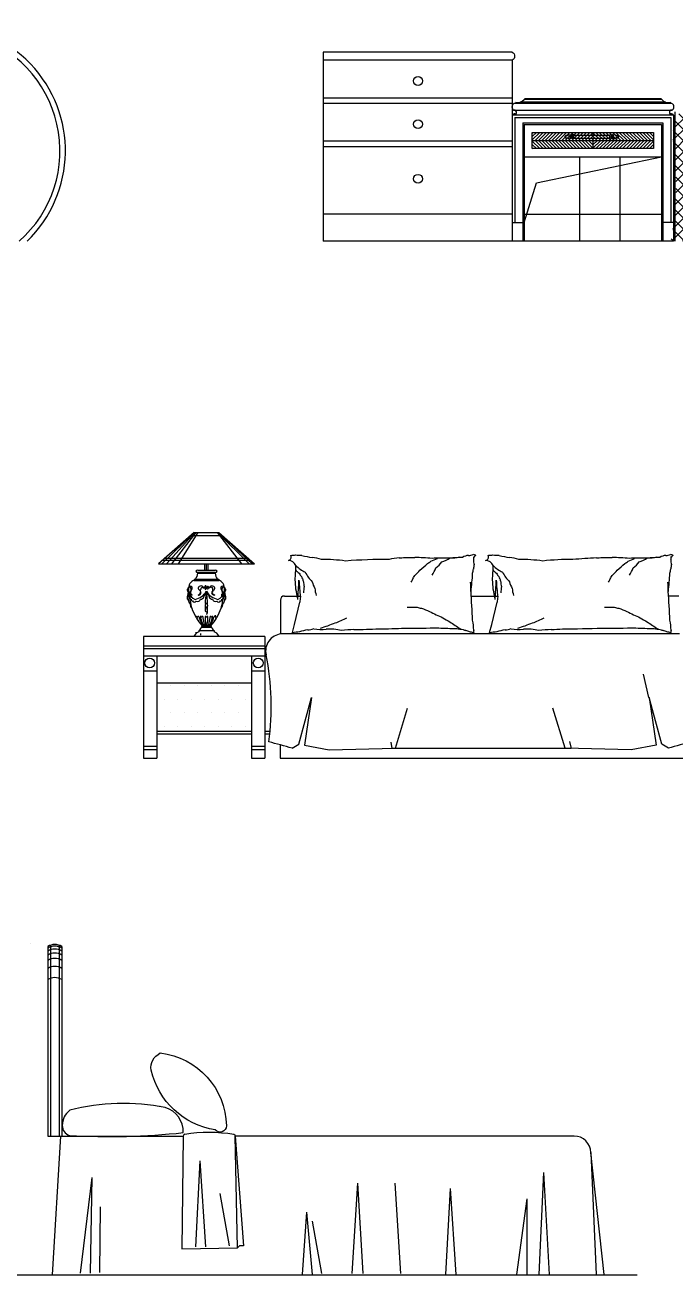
# Model space of a CAD drawing. Header units: inches. Extents: x 18.5 to 61, y 8.5 to 33.3.
# Drawn here: x 26.561 to 28.968, y 21.732 to 26.362 of the extents above; entities that cross this region are included whole.
import ezdxf

# ---------------------------------------------------------------- set-up
doc = ezdxf.new("R2010")
doc.units = ezdxf.units.IN
doc.header["$MEASUREMENT"] = 0
for name, color, linetype in [('02', 2, 'Continuous'), ('1', 1, 'Continuous'), ('4', 4, 'Continuous'), ('8', 8, 'Continuous')]:
    doc.layers.add(name, color=color, linetype=linetype)

msp = doc.modelspace()

# ---------------------------------------------------------------- hatches: boundary and pattern name
at = {"layer": '8'}
h = msp.add_hatch(dxfattribs=at)
h.set_pattern_fill('ANSI37', color=256, scale=0.231517, style=0)
h.set_pattern_definition([(135, (271.8186, 180.02238), (0.0204634236, 0.0204634236), []), (45, (271.8186, 180.02238), (0.0204634236, -0.0204634236), [])])
h.paths.add_polyline_path([(28.9616, 25.9241, -0.184679), (28.9908, 26.0466), (29.0023, 26.0466, -0.000107), (29.0051, 26.0468, -0.016179), (29.0414, 25.5604), (28.9532, 25.5604, -0.000703), (28.9529, 25.5621, 0.077692)])
h = msp.add_hatch(dxfattribs=at)
h.set_pattern_fill('ANSI31', color=256, scale=0.07, style=0)
h.set_pattern_definition([(225, (230.933593, -80.719024), (0.00618718434, -0.00618718434), [])])
h.paths.add_polyline_path([(28.4396, 25.9636), (28.4396, 25.9336), (28.6641, 25.9336), (28.6641, 25.9636)])
h = msp.add_hatch(dxfattribs=at)
h.set_pattern_fill('ANSI31', color=256, scale=0.07, style=0)
h.set_pattern_definition([(135, (230.933593, 132.58614), (0.00618718434, 0.00618718434), [])])
h.paths.add_polyline_path([(28.4396, 25.9036), (28.4396, 25.9336), (28.6641, 25.9336), (28.6641, 25.9036)])
h = msp.add_hatch(dxfattribs=at)
h.set_pattern_fill('ANSI31', color=256, scale=0.07, style=0)
h.set_pattern_definition([(315, (-173.6054095, -80.719024), (-0.00618718434, -0.00618718434), [])])
h.paths.add_polyline_path([(28.8886, 25.9636), (28.8886, 25.9336), (28.6641, 25.9336), (28.6641, 25.9636)])
h = msp.add_hatch(dxfattribs=at)
h.set_pattern_fill('ANSI31', color=256, scale=0.07, style=0)
h.set_pattern_definition([(45, (-173.6054095, 132.58614), (-0.00618718434, 0.00618718434), [])])
h.paths.add_polyline_path([(28.8886, 25.9036), (28.8886, 25.9336), (28.6641, 25.9336), (28.6641, 25.9036)])

# ---------------------------------------------------------------- linework, layer by layer
at = {"layer": '02'}
for p, q in [((28.957, 26.071), (28.3712, 26.071)), ((28.3783, 26.0759), (28.3783, 26.071)), ((28.395, 26.0764), (28.9332, 26.0764)), ((28.9192, 26.0855), (28.409, 26.0855)), ((28.4124, 26.0899), (28.4124, 26.0855)), ((28.4124, 26.0899), (28.9158, 26.0899)), ((28.9158, 26.0899), (28.9158, 26.0855)), ((28.9158, 26.0899), (28.9192, 26.0855)), ((28.9499, 26.0759), (28.9499, 26.071)), ((28.3662, 26.0284), (28.962, 26.0284)), ((28.3707, 26.046), (28.9575, 26.046)), ((28.3754, 26.0184), (28.3754, 25.6304)), ((28.3754, 26.0184), (28.9527, 26.0184)), ((28.9527, 26.0184), (28.9527, 25.6304)), ((28.9627, 26.027), (28.9627, 25.5604)), ((28.9681, 26.0401), (28.9681, 25.5604)), ((28.4046, 25.9986), (28.4046, 25.5604)), ((28.4046, 25.9986), (28.9236, 25.9986)), ((28.4096, 25.9936), (28.4096, 25.5604)), ((28.4096, 25.9936), (28.9186, 25.9936)), ((28.9186, 25.9936), (28.9186, 25.5604)), ((28.9236, 25.9986), (28.9236, 25.5604)), ((28.4396, 25.9336), (28.8886, 25.9336)), ((28.5629, 25.9456), (28.5629, 25.9497)), ((28.5935, 25.9412), (28.5935, 25.9541)), ((28.6641, 25.9636), (28.6641, 25.9537)), ((28.6641, 25.9412), (28.6641, 25.9036)), ((28.727, 25.9412), (28.727, 25.9541)), ((28.7576, 25.9456), (28.7576, 25.9497)), ((28.4096, 25.8736), (28.9186, 25.8736)), ((28.455, 25.7765), (28.9186, 25.8736)), ((28.4096, 25.6304), (28.455, 25.7765)), ((27.1868, 24.4814), (27.0552, 24.366)), ((27.1873, 24.4814), (27.067, 24.366)), ((27.1903, 24.4814), (27.085, 24.366)), ((27.1933, 24.4814), (27.1031, 24.366)), ((27.2008, 24.4814), (27.1278, 24.366)), ((27.1745, 24.4707), (27.2912, 24.4707)), ((27.1868, 24.4814), (27.2789, 24.4814)), ((27.2724, 24.4814), (27.3626, 24.366)), ((27.2733, 24.4814), (27.3904, 24.366)), ((27.2769, 24.4814), (27.4026, 24.366)), ((27.2789, 24.4814), (27.4105, 24.366)), ((27.0552, 24.366), (27.4105, 24.366)), ((27.0713, 24.3801), (27.3944, 24.3801)), ((27.0797, 24.3875), (27.386, 24.3875)), ((27.2262, 24.343), (27.2262, 24.366)), ((27.2328, 24.343), (27.2328, 24.366)), ((27.2395, 24.343), (27.2395, 24.366)), ((27.1875, 24.309), (27.1875, 24.3042)), ((27.1875, 24.309), (27.2782, 24.309)), ((27.1875, 24.3042), (27.2782, 24.3042)), ((27.2009, 24.343), (27.2648, 24.343)), ((27.2009, 24.3309), (27.2648, 24.3309)), ((27.2011, 24.3345), (27.2646, 24.3345)), ((27.2782, 24.309), (27.2782, 24.3042)), ((27.5065, 24.2318), (27.5065, 24.106)), ((27.5215, 24.2468), (27.5806, 24.2468)), ((27.5584, 24.1419), (27.5791, 24.2245)), ((28.2136, 24.2468), (28.3114, 24.2468)), ((28.2892, 24.1419), (28.3098, 24.2245)), ((28.9819, 24.2468), (28.9444, 24.2468)), ((27.2168, 24.1361), (27.2489, 24.1361)), ((27.2168, 24.1319), (27.2489, 24.1319)), ((27.5509, 24.1119), (27.5584, 24.1419)), ((28.2817, 24.1119), (28.2892, 24.1419)), ((27.4494, 24.0965), (26.999, 24.0965)), ((26.999, 24.0965), (26.999, 23.6463)), ((27.1938, 24.1125), (27.1938, 24.1074)), ((27.2042, 24.1187), (27.2042, 24.1145)), ((27.2042, 24.1187), (27.2615, 24.1187)), ((27.2113, 24.1074), (27.2113, 24.1017)), ((27.2615, 24.1187), (27.2615, 24.1145)), ((27.4494, 24.0965), (27.4494, 23.6463)), ((28.9846, 24.1063), (27.5091, 24.1063)), ((27.4494, 24.0605), (26.999, 24.0605)), ((27.4494, 24.0515), (26.999, 24.0515)), ((27.4494, 24.0245), (26.999, 24.0245)), ((27.0491, 24.0245), (27.0491, 23.6464)), ((27.3993, 24.0245), (27.3993, 23.6463)), ((27.0491, 23.969), (26.999, 23.969)), ((27.4494, 23.969), (27.3993, 23.969)), ((28.8709, 23.871), (28.8515, 23.9572)), ((27.3993, 23.9245), (27.0491, 23.9245)), ((27.0514, 23.9143), (27.0514, 23.9143)), ((27.1014, 23.9143), (27.1014, 23.9143)), ((27.1514, 23.9143), (27.1514, 23.9143)), ((27.2014, 23.9143), (27.2014, 23.9143)), ((27.2514, 23.9143), (27.2514, 23.9143)), ((27.3014, 23.9143), (27.3014, 23.9143)), ((27.3514, 23.9143), (27.3514, 23.9143)), ((27.0764, 23.8643), (27.0764, 23.8643)), ((27.1264, 23.8643), (27.1264, 23.8643)), ((27.1764, 23.8643), (27.1764, 23.8643)), ((27.2264, 23.8643), (27.2264, 23.8643)), ((27.2764, 23.8643), (27.2764, 23.8643)), ((27.3264, 23.8643), (27.3264, 23.8643)), ((27.3764, 23.8643), (27.3764, 23.8643)), ((27.5746, 23.6982), (27.6216, 23.871)), ((27.6216, 23.871), (27.5953, 23.6945)), ((28.9191, 23.6982), (28.8721, 23.871)), ((28.8721, 23.871), (28.8985, 23.6945)), ((27.0514, 23.8143), (27.0514, 23.8143)), ((27.1014, 23.8143), (27.1014, 23.8143)), ((27.1514, 23.8143), (27.1514, 23.8143)), ((27.2014, 23.8143), (27.2014, 23.8143)), ((27.2514, 23.8143), (27.2514, 23.8143)), ((27.3014, 23.8143), (27.3014, 23.8143)), ((27.3514, 23.8143), (27.3514, 23.8143)), ((27.9329, 23.6832), (27.978, 23.8316)), ((28.5609, 23.6832), (28.5157, 23.8316)), ((27.0764, 23.7643), (27.0764, 23.7643)), ((27.1264, 23.7643), (27.1264, 23.7643)), ((27.1764, 23.7643), (27.1764, 23.7643)), ((27.2264, 23.7643), (27.2264, 23.7643)), ((27.2764, 23.7643), (27.2764, 23.7643)), ((27.3264, 23.7643), (27.3264, 23.7643)), ((27.3764, 23.7643), (27.3764, 23.7643)), ((27.0491, 23.7463), (27.3993, 23.7463)), ((27.0491, 23.7363), (27.3993, 23.7363)), ((27.4494, 23.7463), (27.4683, 23.7463)), ((27.4494, 23.7363), (27.4672, 23.7363)), ((27.9201, 23.6822), (27.9169, 23.706)), ((28.5775, 23.7083), (28.5838, 23.6822)), ((27.0491, 23.689), (26.999, 23.689)), ((27.0491, 23.6768), (26.999, 23.6768)), ((27.4494, 23.689), (27.3993, 23.689)), ((27.4494, 23.6768), (27.3993, 23.6768)), ((27.506, 23.6955), (27.506, 23.6463)), ((27.5502, 23.6832), (27.5746, 23.6982)), ((27.5953, 23.6945), (27.6874, 23.6776)), ((27.6874, 23.6776), (27.9329, 23.6832)), ((28.5838, 23.6822), (27.9201, 23.6822)), ((28.8064, 23.6776), (28.5609, 23.6832)), ((28.8985, 23.6945), (28.8064, 23.6776)), ((28.9436, 23.6832), (28.9191, 23.6982)), ((26.999, 23.6463), (27.0491, 23.6463)), ((27.3993, 23.6463), (27.4494, 23.6463)), ((27.506, 23.6463), (28.9969, 23.6463)), ((26.6451, 22.9486), (26.6451, 22.2461)), ((26.6551, 22.9534), (26.6551, 22.2461)), ((26.6872, 22.9534), (26.6872, 22.2461)), ((27.1466, 22.2469), (27.1418, 21.829)), ((27.3479, 21.8332), (27.3396, 22.2469)), ((27.3396, 22.2469), (27.3706, 21.8402)), ((27.1418, 21.829), (27.3479, 21.8332)), ((27.3557, 21.8402), (27.3479, 21.8332)), ((27.3706, 21.8402), (27.3557, 21.8402))]:
    msp.add_line(p, q, dxfattribs=at)
msp.add_lwpolyline([(28.4396, 25.9636), (28.8886, 25.9636), (28.8886, 25.9036), (28.4396, 25.9036)], close=True, dxfattribs=at)
for points in [[(28.5629, 25.9497, -0.817301), (28.5677, 25.9524, 0.458123), (28.5719, 25.9524, -0.510947), (28.5804, 25.9541)], [(28.5629, 25.9456, 0.817301), (28.5677, 25.9429, -0.458123), (28.5719, 25.9429, 0.510947), (28.5804, 25.9412), (28.5804, 25.9541)], [(28.584, 25.9531), (28.5854, 25.9531, 0.283046), (28.5882, 25.9523)], [(28.584, 25.9422), (28.5854, 25.9422, -0.283046), (28.5882, 25.9431)], [(28.5882, 25.9541, -1), (28.5935, 25.9541, -1)], [(28.5882, 25.9541), (28.5882, 25.9412, 1), (28.5935, 25.9412, 1)], [(28.7323, 25.9541, 1), (28.727, 25.9541, 1)], [(28.7323, 25.9541), (28.7323, 25.9412, -1), (28.727, 25.9412, -1)], [(28.7365, 25.9531), (28.7351, 25.9531, -0.283046), (28.7323, 25.9523)], [(28.7365, 25.9422), (28.7351, 25.9422, 0.283046), (28.7323, 25.9431)], [(28.7576, 25.9497, 0.817301), (28.7528, 25.9524, -0.458123), (28.7486, 25.9524, 0.510947), (28.7401, 25.9541)], [(28.7576, 25.9456, -0.817301), (28.7528, 25.9429, 0.458123), (28.7486, 25.9429, -0.510947), (28.7401, 25.9412), (28.7401, 25.9541)], [(27.0613, 22.3559, 0.002508), (27.0604, 22.356, -0.4777)], [(27.1523, 22.254, 0.28934), (27.1466, 22.2469)], [(27.1523, 22.254, -0.082571), (27.3343, 22.2535, -0.355943), (27.3396, 22.2469, 0.298967)]]:
    msp.add_lwpolyline(points, format="xyb", dxfattribs=at)
for points in [[(28.5804, 25.9531), (28.5813, 25.9531)], [(28.5813, 25.9545), (28.5824, 25.9545)], [(28.5824, 25.9422), (28.583, 25.9422)], [(28.583, 25.9545), (28.583, 25.9408), (28.584, 25.9408), (28.584, 25.9545)], [(28.5935, 25.9537), (28.727, 25.9537)], [(28.727, 25.9412), (28.5935, 25.9412)], [(28.7375, 25.9545), (28.7365, 25.9545)], [(28.7381, 25.9531), (28.7375, 25.9531)], [(28.7381, 25.9422), (28.7375, 25.9422)], [(28.7392, 25.9545), (28.7392, 25.9408), (28.7381, 25.9408), (28.7381, 25.9545)], [(28.7401, 25.9531), (28.7392, 25.9531)], [(28.7401, 25.9422), (28.7392, 25.9422)], [(28.3654, 25.6304), (28.4096, 25.6304)], [(28.9627, 25.6304), (28.9186, 25.6304)], [(26.6924, 22.2469), (26.6615, 21.7322)]]:
    msp.add_lwpolyline(points, dxfattribs=at)
for centre, radius in [((27.2329, 24.2779), 0.00255), ((27.0225, 23.999), 0.018), ((27.4244, 23.999), 0.018)]:
    msp.add_circle(centre, radius, dxfattribs=at)
for centre, radius, start, end in [((26.2443, 25.8955), 0.466, 314.0322, 133.3932), ((26.2443, 25.8955), 0.446, 311.3068, 135.8113), ((28.3789, 26.0583), 0.0148, 121.4714, 236.4748), ((28.3858, 26.1058), 0.0309, 255.9094, 318.7347), ((28.9424, 26.1058), 0.0309, 221.2653, 284.0906), ((28.9493, 26.0583), 0.0148, 303.5252, 58.5286), ((28.3737, 26.0235), 0.00893, 74.0672, 157.1595), ((28.3725, 26.0374), 0.00871, 348.5491, 101.7791), ((28.3766, 26.0366), 0.00453, 264.0575, 348.814), ((28.9557, 26.0374), 0.00871, 78.2209, 191.4509), ((28.9516, 26.0366), 0.00453, 191.186, 275.9425), ((28.9545, 26.0235), 0.00893, 22.8405, 105.9328), ((28.5621, 25.9477), 0.00224, 67.8644, 292.1356), ((28.7584, 25.9477), 0.00224, 247.8644, 112.1356), ((27.5335, 24.3916), 0.0131, 281.2724, 26.5805), ((27.5453, 24.4878), 0.0904, 270, 281.2724), ((27.5866, 24.5586), 0.1611, 261.5628, 270), ((27.6693, 24.6908), 0.3048, 254.256, 261.5628), ((28.2086, 24.3435), 0.0539, 95.2592, 120.6513), ((28.2059, 24.426), 0.0289, 265.6975, 300.6513), ((28.2299, 24.4245), 0.0251, 248.2117, 265.6975), ((28.2295, 24.3952), 0.00232, 78.1069, 199.564), ((28.2313, 24.4006), 0.00342, 199.564, 248.2117), ((28.2643, 24.3916), 0.0131, 281.2724, 26.5805), ((28.276, 24.4878), 0.0904, 270, 281.2724), ((28.3173, 24.5586), 0.1611, 261.5628, 270), ((28.4, 24.6908), 0.3048, 254.256, 261.5628), ((28.9394, 24.3435), 0.0539, 95.2592, 120.6513), ((28.9366, 24.426), 0.0289, 265.6975, 300.6513), ((28.9607, 24.4245), 0.0251, 248.2117, 265.6975), ((28.9603, 24.3952), 0.00232, 78.1069, 199.564), ((28.962, 24.4006), 0.00342, 199.564, 248.2117), ((27.5335, 24.3446), 0.0342, 26.5805, 85.5998), ((27.0721, 24.3602), 0.4918, 353.7676, 0), ((27.6627, 24.459), 0.1399, 225.0976, 242.7964), ((27.5927, 24.1492), 0.2422, 74.256, 82.4531), ((27.6585, 23.6996), 0.6827, 82.4531, 90), ((27.9093, 22.1823), 2.2, 89.9992, 94.2019), ((28.003, 23.8614), 0.5293, 96.0867, 100.1899), ((27.9401, 24.5399), 0.1524, 272.5386, 280.1899), ((27.9913, 24.6786), 0.2897, 265.1982, 272.5386), ((27.9954, 23.516), 0.8732, 85.1982, 89.4243), ((27.7805, 24.65), 0.3916, 308.3886, 313.8115), ((28.0164, 24.4357), 0.0768, 297.2396, 308.3886), ((27.9808, 24.5942), 0.234, 290.8603, 297.2396), ((28.1182, 22.8927), 1.4943, 89.4243, 91.9079), ((27.9884, 24.3828), 0.0992, 323.8234, 341.5603), ((28.0241, 24.4316), 0.0992, 306.0864, 323.8234), ((28.0769, 24.4684), 0.0992, 285.9352, 306.0864), ((28.2085, 23.5696), 0.8208, 91.9079, 95.2592), ((28.1427, 24.4872), 0.0992, 265.7841, 285.9352), ((28.4649, 24.312), 0.246, 167.8905, 171.8665), ((28.2549, 24.3756), 0.0328, 171.8665, 201.421), ((28.208, 24.3861), 0.0156, 338.0096, 21.421), ((28.2234, 24.396), 0.00428, 258.1069, 338.0096), ((28.2642, 24.3446), 0.0342, 26.5805, 85.5998), ((27.8028, 24.3602), 0.4918, 353.7676, 0), ((28.3934, 24.459), 0.1399, 225.0976, 242.7964), ((28.3235, 24.1492), 0.2422, 74.256, 82.4531), ((28.3892, 23.6996), 0.6827, 82.4531, 90), ((28.5901, 23.3333), 1.049, 90, 96.0867), ((28.8072, 21.5581), 2.8325, 92.6211, 94.3947), ((28.6709, 24.5399), 0.1524, 272.5386, 280.1899), ((28.7221, 24.6786), 0.2897, 265.1982, 272.5386), ((28.7262, 23.516), 0.8732, 85.1982, 89.4243), ((28.5112, 24.65), 0.3916, 308.3886, 313.8115), ((28.7472, 24.4357), 0.0768, 297.2396, 308.3886), ((28.7116, 24.5942), 0.234, 290.8603, 297.2396), ((28.849, 22.8927), 1.4943, 89.4243, 91.9079), ((28.7192, 24.3828), 0.0992, 323.8234, 341.5603), ((28.7549, 24.4316), 0.0992, 306.0864, 323.8234), ((28.8077, 24.4684), 0.0992, 285.9352, 306.0864), ((28.9393, 23.5696), 0.8208, 91.9079, 95.2592), ((28.8734, 24.4872), 0.0992, 265.7841, 285.9352), ((29.1957, 24.312), 0.246, 167.8905, 171.8665), ((28.9856, 24.3756), 0.0328, 171.8665, 201.421), ((28.9541, 24.396), 0.00428, 258.1069, 338.0096), ((28.9387, 24.3861), 0.0156, 338.0096, 21.421), ((27.1943, 24.277), 0.0281, 104.0578, 186.9611), ((27.1573, 24.3363), 0.0439, 321.5951, 352.9778), ((27.2009, 24.3342), 0.00887, 89.8227, 150.3601), ((27.2009, 24.3429), 0.00887, 209.6399, 267.2517), ((27.2017, 24.3326), 0.0019, 107.2675, 245.0247), ((27.264, 24.3326), 0.0019, 294.9753, 72.7325), ((27.2648, 24.3342), 0.00887, 29.6399, 90.1773), ((27.3083, 24.3363), 0.0439, 187.0222, 218.4049), ((27.2648, 24.3429), 0.00887, 272.7483, 330.3601), ((27.2714, 24.277), 0.0281, 353.0389, 75.9422), ((27.3599, 24.2725), 0.204, 0, 9.6844), ((27.6297, 24.4034), 0.0899, 221.4429, 233.7359), ((24.6259, 24.4395), 2.9524, 356.018, 357.3922), ((28.2334, 24.3358), 0.6588, 182.6649, 188.0051), ((27.6241, 24.3534), 0.0526, 205.3551, 221.4429), ((27.725, 24.3748), 0.1511, 201.8149, 205.3551), ((27.783, 24.3762), 0.2056, 198.7799, 201.8149), ((27.7229, 24.399), 0.1399, 207.3988, 225.0976), ((27.8153, 24.3929), 0.2002, 331.6832, 336.9972), ((27.9612, 24.3458), 0.0493, 320.9651, 331.6832), ((27.8487, 24.4849), 0.2252, 313.8115, 320.9651), ((27.3072, 24.3854), 0.9131, 352.3191, 356.6313), ((28.0248, 24.3734), 0.1983, 347.8905, 352.3191), ((28.0907, 24.2725), 0.204, 0, 9.6844), ((28.3605, 24.4034), 0.0899, 221.4429, 233.7359), ((25.3567, 24.4395), 2.9524, 356.018, 357.3922), ((28.9641, 24.3358), 0.6588, 182.6649, 188.0051), ((28.3549, 24.3534), 0.0526, 205.3551, 221.4429), ((28.4557, 24.3748), 0.1511, 201.8149, 205.3551), ((28.5138, 24.3762), 0.2056, 198.7799, 201.8149), ((28.4537, 24.399), 0.1399, 207.3988, 225.0976), ((28.546, 24.3929), 0.2002, 331.6832, 336.9972), ((28.692, 24.3458), 0.0493, 320.9651, 331.6832), ((28.5795, 24.4849), 0.2252, 313.8115, 320.9651), ((28.038, 24.3854), 0.9131, 352.3191, 356.6313), ((28.7556, 24.3734), 0.1983, 347.8905, 352.3191), ((27.1639, 24.2695), 0.00309, 93.3457, 280.0835), ((27.2373, 24.234), 0.0762, 158.9015, 177.8149), ((27.1659, 24.2642), 0.00288, 138.7403, 284.5116), ((27.1667, 24.2747), 0.00332, 91.1438, 218.7907), ((27.2161, 24.2437), 0.0526, 160.2156, 204.9908), ((27.1732, 24.2752), 0.00749, 31.2303, 158.034), ((27.1698, 24.2729), 0.00653, 341.2917, 122.9984), ((27.3703, 24.2702), 0.2039, 179.0532, 182.4623), ((26.0252, 23.9494), 1.1833, 13.974, 15.2907), ((27.7283, 24.3399), 0.5671, 187.9476, 194.2044), ((27.2045, 24.2704), 0.0386, 193.943, 248.6887), ((27.1774, 24.2592), 0.00642, 136.7369, 273.3286), ((27.1635, 24.277), 0.0162, 304.7081, 7.5838), ((27.1809, 24.2583), 0.00765, 140.3492, 221.9463), ((27.1636, 24.2685), 0.0126, 324.1224, 10.8024), ((27.1792, 24.2952), 0.0618, 280.4249, 330.157), ((27.2041, 24.2752), 0.00204, 166.8601, 206.3849), ((27.2127, 24.2732), 0.0109, 10.6917, 166.8601), ((27.2202, 24.2831), 0.02, 206.3849, 237.1227), ((27.2059, 24.2555), 0.00322, 245.9388, 75.7344), ((27.2217, 24.2685), 0.0126, 169.1976, 215.8776), ((27.2044, 24.2583), 0.00765, 318.0537, 39.6508), ((27.2179, 24.2723), 0.00617, 25.5623, 198.8164), ((27.1584, 24.2884), 0.0782, 325.5614, 342.1737), ((27.2274, 24.278), 0.0024, 45.8502, 317.4607), ((27.2296, 24.274), 0.0024, 99.7481, 54.535), ((27.2297, 24.282), 0.0024, 354.121, 255.9253), ((27.4784, 24.2211), 0.25, 171.4007, 180.357), ((27.2865, 24.2952), 0.0618, 209.843, 259.5751), ((26.3742, 24.1657), 0.8643, 2.9729, 6.5615), ((27.3073, 24.2884), 0.0782, 197.8263, 214.4386), ((27.2379, 24.2802), 0.0024, 250.83, 206.3688), ((27.2377, 24.2756), 0.0024, 200.1435, 105.416), ((27.2482, 24.2723), 0.00617, 101.2062, 154.4377), ((27.2534, 24.2732), 0.0109, 13.1399, 169.3083), ((27.2505, 24.2729), 0.00653, 341.2917, 122.9984), ((27.2582, 24.2592), 0.00642, 104.2146, 273.3286), ((27.2617, 24.2583), 0.00765, 140.3492, 272.7279), ((27.2444, 24.2685), 0.0126, 324.1224, 10.8024), ((27.2459, 24.2831), 0.02, 302.8773, 333.6151), ((27.262, 24.2752), 0.00204, 333.6151, 13.1399), ((27.2612, 24.2704), 0.0386, 291.3113, 346.057), ((27.3022, 24.277), 0.0162, 172.4162, 235.2919), ((27.2925, 24.2752), 0.00749, 21.966, 148.7697), ((26.7374, 24.3399), 0.5671, 345.7956, 352.0524), ((27.2883, 24.2592), 0.00642, 266.6714, 43.2631), ((27.2959, 24.2729), 0.00653, 57.0016, 198.7083), ((27.3021, 24.2685), 0.0126, 169.1976, 215.8776), ((27.2848, 24.2583), 0.00765, 318.0537, 39.6508), ((28.4405, 23.9494), 1.1833, 164.7093, 166.026), ((27.2496, 24.2437), 0.0526, 335.0092, 19.7844), ((27.299, 24.2747), 0.00332, 321.2093, 88.8562), ((27.0954, 24.2702), 0.2039, 357.5377, 0.9468), ((27.2998, 24.2642), 0.00288, 255.4884, 41.2597), ((27.2284, 24.234), 0.0762, 2.1851, 21.0985), ((27.3018, 24.2695), 0.00309, 259.9165, 86.6543), ((26.7018, 24.0861), 0.882, 9.6844, 12.1984), ((27.6484, 24.2999), 0.0562, 180, 198.7799), ((27.6837, 24.2586), 0.0915, 165.3149, 180), ((27.7583, 24.3396), 0.1399, 196.515, 207.3988), ((27.7733, 24.289), 0.1399, 185.6311, 196.515), ((28.4391, 24.2865), 0.2281, 177.1833, 185.8121), ((26.8479, 24.2249), 1.3652, 1.6331, 3.055), ((14.6025, 23.4302), 13.6356, 3.05496, 3.50486), ((27.4325, 24.0861), 0.882, 9.6844, 12.1984), ((28.3791, 24.2999), 0.0562, 180, 198.7799), ((28.4145, 24.2586), 0.0915, 165.3149, 180), ((28.4891, 24.3396), 0.1399, 196.515, 207.3988), ((28.5041, 24.289), 0.1399, 185.6311, 196.515), ((29.1698, 24.2865), 0.2281, 177.1833, 185.8121), ((27.5787, 24.2249), 1.3652, 1.6331, 3.055), ((15.3333, 23.4302), 13.6356, 3.05496, 3.50486), ((27.1652, 24.2382), 0.00422, 197.4312, 259.3427), ((27.172, 24.2231), 0.00398, 204.9908, 300.2715), ((27.192, 24.2156), 0.0194, 169.2711, 226.1846), ((27.1749, 24.2355), 0.00149, 193.974, 346.026), ((27.1803, 24.2333), 0.00437, 155.3397, 279.5109), ((27.1675, 24.2454), 0.00932, 7.7815, 20.2886), ((27.176, 24.25), 0.00337, 282.7167, 77.7398), ((27.1884, 24.2321), 0.008, 202.714, 322.305), ((27.1996, 24.2375), 0.0113, 244.9028, 348.1943), ((27.202, 24.2522), 0.00255, 283.8674, 9.6313), ((27.2041, 24.2587), 0.00846, 267.2893, 321.7698), ((27.2117, 24.2465), 0.0115, 264.6713, 347.9429), ((27.4374, 24.1945), 0.2099, 173.1664, 180.482), ((27.2288, 24.2106), 0.00889, 1.0215, 92.9696), ((27.254, 24.2465), 0.0115, 192.0571, 275.3287), ((27.2661, 24.2375), 0.0113, 191.8057, 295.0972), ((27.2602, 24.2555), 0.00322, 238.4405, 294.0612), ((27.264, 24.2522), 0.00255, 170.3687, 256.1326), ((27.2773, 24.2321), 0.008, 217.695, 337.286), ((27.2854, 24.2333), 0.00437, 260.4891, 24.6603), ((27.2737, 24.2156), 0.0194, 313.8154, 10.7289), ((27.2913, 24.2508), 0.0028, 102.3186, 257.2581), ((27.2982, 24.2454), 0.00932, 159.7114, 172.2185), ((27.2908, 24.2355), 0.00149, 193.974, 346.026), ((27.2937, 24.2231), 0.00398, 239.7285, 335.0092), ((27.3005, 24.2382), 0.00422, 280.6573, 342.5688), ((27.5215, 24.2318), 0.015, 90, 180), ((27.6467, 24.2276), 0.0677, 165.9548, 182.6649), ((28.3775, 24.2276), 0.0677, 165.9548, 182.6649), ((27.3703, 24.2702), 0.2039, 199.5597, 221.1316), ((27.1969, 24.1696), 0.0017, 43.8238, 220.4815), ((27.3583, 24.2427), 0.1788, 204.5207, 208.5969), ((27.1999, 24.1715), 0.00196, 201.7605, 309.6607), ((27.2032, 24.1692), 0.00223, 56.9237, 158.4227), ((27.3755, 24.2233), 0.1788, 196.9939, 200.9064), ((27.2114, 24.1697), 0.0017, 43.8238, 158.1026), ((27.3844, 24.2094), 0.1788, 192.6044, 196.3897), ((27.2145, 24.1716), 0.00196, 201.7605, 309.6607), ((27.2178, 24.1693), 0.00223, 59.6013, 158.4227), ((27.3971, 24.1868), 0.1788, 184.9783, 188.6992), ((27.2535, 24.1898), 0.0263, 126.7939, 172.1495), ((27.2335, 24.1939), 0.00606, 185.5882, 283.7172), ((27.4068, 24.1628), 0.1788, 177.4523, 180.636), ((27.2294, 24.1696), 0.0017, 43.8238, 137.008), ((27.2324, 24.1715), 0.00196, 201.7605, 309.6607), ((27.2304, 24.1846), 0.0057, 295.9294, 37.0917), ((27.2357, 24.1692), 0.00223, 32.3456, 158.4227), ((27.3257, 24.1967), 0.0909, 172.1507, 188.6073), ((27.0589, 24.1628), 0.1788, 359.364, 2.4223), ((27.0686, 24.1868), 0.1788, 351.3008, 355.0217), ((27.2479, 24.1693), 0.00223, 21.5773, 120.3987), ((27.0954, 24.2702), 0.2039, 318.8684, 340.4403), ((27.2512, 24.1716), 0.00196, 230.3393, 338.2395), ((27.0813, 24.2094), 0.1788, 343.6103, 347.3956), ((27.2543, 24.1697), 0.0017, 21.8974, 136.1762), ((27.0902, 24.2233), 0.1788, 339.0936, 343.0061), ((27.2625, 24.1692), 0.00223, 21.5773, 123.0763), ((27.2658, 24.1715), 0.00196, 230.3393, 136.1815), ((27.1074, 24.2427), 0.1788, 331.4031, 335.4793), ((27.9958, 24.4771), 0.2721, 265.9172, 273.5552), ((28.0332, 24.2598), 0.058, 249.3257, 265.9172), ((28.2378, 24.6636), 0.5066, 245.6735, 249.3257), ((28.6979, 25.4714), 1.4323, 243.5015, 245.6735), ((28.2742, 24.4311), 0.3126, 237.865, 243.5015), ((28.7266, 24.4771), 0.2721, 265.9172, 273.5552), ((28.7639, 24.2598), 0.058, 249.3257, 265.9172), ((28.9685, 24.6636), 0.5066, 245.6735, 249.3257), ((29.4287, 25.4714), 1.4323, 243.5015, 245.6735), ((29.005, 24.4311), 0.3126, 237.865, 243.5015), ((27.3101, 24.2171), 0.1242, 208.8556, 211.9666), ((27.2269, 24.1145), 0.0201, 120.1069, 167.9744), ((27.3243, 24.2043), 0.1242, 201.165, 213.3167), ((27.3318, 24.1945), 0.1242, 196.6484, 208.0521), ((27.2169, 24.134), 0.0021, 87.4802, 272.357), ((27.343, 24.1791), 0.1242, 188.9579, 200.2417), ((27.3522, 24.1628), 0.1242, 180.8947, 192.388), ((27.1135, 24.1628), 0.1242, 347.612, 359.1053), ((27.1227, 24.1791), 0.1242, 339.7583, 351.0421), ((27.1339, 24.1945), 0.1242, 331.9479, 343.3516), ((27.1414, 24.2043), 0.1242, 326.6833, 338.835), ((27.2488, 24.134), 0.0021, 267.643, 92.5198), ((27.2388, 24.1145), 0.0201, 12.0256, 59.8931), ((27.1556, 24.2171), 0.1242, 328.0334, 331.1444), ((27.6458, 23.8946), 0.2297, 99.4841, 107.3864), ((27.5946, 24.2401), 0.1197, 276.4341, 287.3864), ((27.6596, 24.2688), 0.1459, 258.4414, 276.4341), ((27.9001, 23.43), 0.7387, 107.1982, 109.428), ((27.687, 23.894), 0.2301, 78.4414, 92.7491), ((27.9543, 23.4491), 0.7387, 109.428, 111.6577), ((28.003, 23.4682), 0.7387, 111.6577, 113.4844), ((28.0462, 23.487), 0.7387, 113.4844, 115.3111), ((27.8461, 22.7192), 1.4048, 92.7491, 94.6176), ((27.6585, 29.8586), 5.7375, 271.2007, 272.12526), ((27.8144, 27.4867), 3.3622, 270.9704, 272.6096), ((27.9961, 29.8465), 5.7185, 269.7135, 270.9704), ((28.1655, 25.2905), 1.164, 266.426, 269.7135), ((28.5612, 24.742), 0.7286, 234.1737, 237.865), ((28.1921, 24.2688), 0.1459, 257.131, 266.426), ((28.2038, 24.1634), 0.0453, 242.7159, 257.131), ((28.1723, 24.0456), 0.0767, 62.7159, 73.7789), ((27.9024, 24.1012), 0.3212, 3.5049, 9.9984), ((28.2415, 24.1153), 0.0193, 163.3022, 189.9984), ((28.3766, 23.8946), 0.2297, 99.4841, 107.3864), ((28.3253, 24.2401), 0.1197, 276.4341, 287.3864), ((28.3903, 24.2688), 0.1459, 258.4414, 276.4341), ((28.6309, 23.43), 0.7387, 107.1982, 109.428), ((28.4177, 23.894), 0.2301, 78.4414, 92.7491), ((28.6851, 23.4491), 0.7387, 109.428, 111.6577), ((28.7338, 23.4682), 0.7387, 111.6577, 113.4844), ((28.777, 23.487), 0.7387, 113.4844, 115.3111), ((28.5769, 22.7192), 1.4048, 92.7491, 94.6176), ((28.4541, 25.3375), 1.2165, 272.6096, 274.6176), ((28.4656, 31.8886), 7.7641, 270.63844, 271.71717), ((28.7268, 29.8465), 5.7185, 269.7135, 270.9704), ((28.8962, 25.2905), 1.164, 266.426, 269.7135), ((29.292, 24.742), 0.7286, 234.1737, 237.865), ((28.9229, 24.2688), 0.1459, 257.131, 266.426), ((28.9346, 24.1634), 0.0453, 242.7159, 257.131), ((28.903, 24.0456), 0.0767, 62.7159, 73.7789), ((28.6332, 24.1012), 0.3212, 3.5049, 9.9984), ((28.9723, 24.1153), 0.0193, 163.3022, 189.9984), ((27.1895, 24.0994), 0.00192, 151.1137, 270), ((27.2154, 24.0851), 0.0314, 110.7628, 151.1137), ((27.2503, 24.0851), 0.0314, 28.8863, 69.2372), ((27.2762, 24.0994), 0.00192, 270, 28.8863), ((27.5155, 24.043), 0.0636, 95.7072, 192.7732), ((27.551, 24.111), 0.000917, 345.9551, 94.0829), ((27.5965, 23.8437), 0.2708, 94.0829, 99.4841), ((28.1966, 24.027), 0.0875, 73.7789, 82.8796), ((28.2223, 24.1106), 0.00132, 82.8796, 163.3022), ((28.2817, 24.111), 0.000917, 345.9551, 94.0829), ((28.3272, 23.8437), 0.2708, 94.0829, 99.4841), ((28.9274, 24.027), 0.0875, 73.7789, 82.8796), ((28.9531, 24.1106), 0.00132, 82.8796, 163.3022), ((26.5279, 23.8384), 0.9449, 351.9759, 11.6301), ((26.811, 21.1087), 2.6786, 73.9797, 75.8993), ((29.6828, 21.1087), 2.6786, 104.1007, 106.0203), ((26.6711, 22.9015), 0.0485, 57.4736, 122.5264), ((26.6711, 22.8905), 0.0485, 57.4736, 122.5264), ((26.6711, 22.8759), 0.0485, 57.4736, 122.5264), ((26.6711, 22.8562), 0.0485, 57.4736, 122.5264), ((26.6711, 22.8264), 0.0485, 57.4736, 122.5264), ((26.6711, 22.7853), 0.0485, 57.4736, 122.5264)]:
    msp.add_arc(centre, radius, start, end, dxfattribs=at)
at = {"layer": '1'}
for p, q in [((26.6451, 22.2461), (27.1466, 22.2469)), ((28.6561, 22.1854), (28.6762, 21.7336)), ((27.2086, 22.1546), (27.192, 21.8365)), ((27.2086, 22.1546), (27.2293, 21.8364)), ((26.808, 22.0927), (26.7645, 21.7384)), ((26.808, 22.0927), (26.8021, 21.7384)), ((28.4808, 22.1114), (28.4642, 21.7338)), ((28.4808, 22.1114), (28.5016, 21.7337)), ((27.7916, 22.0726), (27.7707, 21.7377)), ((27.7916, 22.0726), (27.8125, 21.7377)), ((27.9309, 22.0726), (27.9518, 21.7377)), ((28.1351, 22.0523), (28.1185, 21.734)), ((28.1351, 22.0523), (28.1558, 21.734)), ((27.2823, 22.0335), (27.3171, 21.8398)), ((28.4192, 22.0141), (28.381, 21.734)), ((28.4192, 22.0141), (28.4193, 21.734)), ((26.8392, 21.9849), (26.8369, 21.7418)), ((27.6038, 21.965), (27.587, 21.7343)), ((27.6038, 21.965), (27.6247, 21.7342)), ((27.6246, 21.9314), (27.6594, 21.7377)), ((26.5175, 21.7332), (28.8282, 21.7332))]:
    msp.add_line(p, q, dxfattribs=at)
msp.add_arc((26.5829, 22.9614), 0.000164, 90, 180, dxfattribs=at)
at = {"layer": '4'}
for p, q in [((28.3654, 26.2608), (27.6654, 26.2608)), ((27.6654, 26.2608), (27.6654, 25.5604)), ((28.3654, 26.2308), (27.6654, 26.2308)), ((28.3654, 26.2308), (28.3654, 25.5604)), ((28.3654, 26.0908), (27.6654, 26.0908)), ((28.3654, 26.0708), (27.6654, 26.0708)), ((28.3654, 25.9308), (27.6654, 25.9308)), ((28.3654, 25.9108), (27.6654, 25.9108)), ((28.6154, 25.5608), (28.6154, 25.8736)), ((28.7654, 25.5608), (28.7654, 25.8736)), ((28.3654, 25.6608), (27.6654, 25.6608)), ((28.4096, 25.6608), (28.9186, 25.6608)), ((28.9627, 25.5604), (27.6654, 25.5608)), ((26.6972, 22.9486), (26.6972, 22.2461)), ((28.5945, 22.2469), (27.3396, 22.2469)), ((28.7058, 21.7342), (28.6561, 22.1854))]:
    msp.add_line(p, q, dxfattribs=at)
for points in [[(28.3654, 26.2608, -0.586659), (28.3654, 26.2308, 5.258385)], [(27.0619, 22.5544, -0.376011), (27.3066, 22.2843, -0.684468), (27.2652, 22.2692, -0.303925), (27.028, 22.4904, -0.329572), (27.0619, 22.5544, 0.170697)], [(26.6987, 22.2862, 0.343198), (26.7254, 22.2493, 0.041638), (27.1467, 22.2595, 0.342401), (27.0801, 22.3524, -0.4777)], [(26.7262, 22.3422, 0.229923), (26.6987, 22.2862, 0.629961)]]:
    msp.add_lwpolyline(points, format="xyb", dxfattribs=at)
for centre in [(28.0163, 26.1542), (28.0163, 25.9942), (28.0163, 25.7922)]:
    msp.add_circle(centre, 0.0162, dxfattribs=at)
for centre, radius, start, end in [((26.6711, 22.9077), 0.0485, 57.4736, 122.5264), ((26.6582, 22.9142), 0.000164, 90, 180), ((26.9252, 21.5821), 0.7858, 78.6267, 104.6688), ((28.5945, 22.1854), 0.0615, 0, 90)]:
    msp.add_arc(centre, radius, start, end, dxfattribs=at)

doc.saveas('drawing.dxf')
